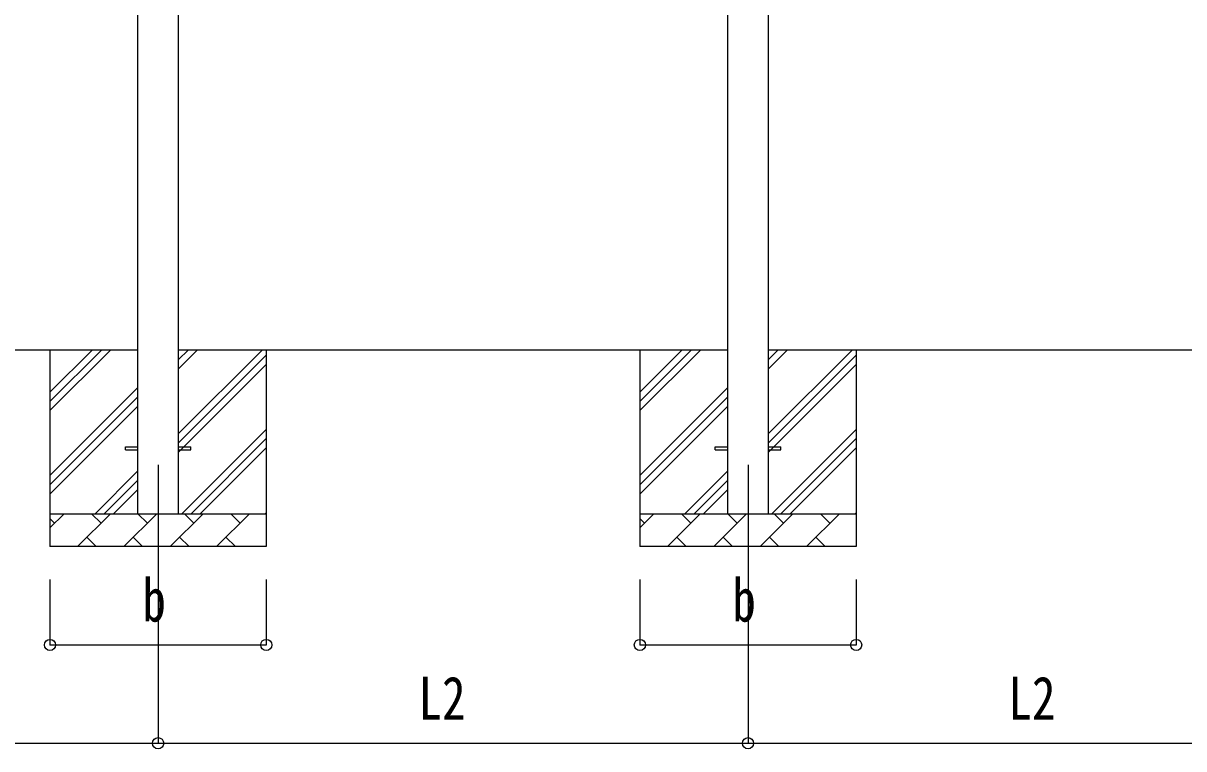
# Model space of a CAD drawing. Units: millimetres, scale not verified. Extents: x -16820 to 16820, y -11880 to 11880.
# Drawn here: x -6122 to -2580, y -5917 to -3703 of the extents above; entities that cross this region are included whole.
import ezdxf
from ezdxf.enums import TextEntityAlignment as Align

# ---------------------------------------------------------------- set-up
doc = ezdxf.new("R2010")
doc.units = ezdxf.units.MM
doc.header["$LTSCALE"] = 50
for name, color, linetype in [('0-3_YKK_12', 2, 'Continuous'), ('0-4_YKK_13', 4, 'Continuous'), ('0-5_YKK_A1', 4, 'Continuous'), ('0-6_YKK_D', 6, 'Continuous')]:
    doc.layers.add(name, color=color, linetype=linetype)
doc.styles.add('ＭＳ ゴシック', font='')
doc.styles.get('ＭＳ ゴシック').set_extended_font_data('MS Gothic')

msp = doc.modelspace()

# ---------------------------------------------------------------- linework, layer by layer
at = {"layer": '0-3_YKK_12'}
for p, q in [((-5710.02, -5050), (-5710.02, -5550)), ((-3910.02, -5050), (-3910.02, -5550))]:
    msp.add_line(p, q, dxfattribs=at)
at = {"layer": '0-4_YKK_13'}
for p, q in [((-5810.02, -4995.5), (-5772.52, -4995.5)), ((-5810.02, -5004.5), (-5810.02, -4995.5)), ((-5810.02, -5004.5), (-5772.52, -5004.5)), ((-5647.52, -4995.5), (-5610.02, -4995.5)), ((-5647.52, -5004.5), (-5610.02, -5004.5)), ((-5610.02, -5004.5), (-5610.02, -4995.5)), ((-4010.02, -4995.5), (-3972.52, -4995.5)), ((-4010.02, -5004.5), (-4010.02, -4995.5)), ((-4010.02, -5004.5), (-3972.52, -5004.5)), ((-3847.52, -4995.5), (-3810.02, -4995.5)), ((-3847.52, -5004.5), (-3810.02, -5004.5)), ((-3810.02, -5004.5), (-3810.02, -4995.5))]:
    msp.add_line(p, q, dxfattribs=at)
at = {"layer": '0-5_YKK_A1'}
for p, q in [((-3972.52, -2351.07), (-3972.52, -5200)), ((-3847.52, -5200), (-3847.52, -2351.07)), ((-5772.52, -2376.78), (-5772.52, -5200)), ((-5647.52, -5200), (-5647.52, -2376.78)), ((-5772.52, -4700), (-7447.52, -4700)), ((-6040.02, -4700), (-6040.02, -5300)), ((-6040.02, -4885.05), (-5854.97, -4700)), ((-6040.02, -4856.77), (-5883.25, -4700)), ((-6040.02, -4828.48), (-5911.53, -4700)), ((-3972.52, -4700), (-5647.52, -4700)), ((-5647.52, -4955.1), (-5392.42, -4700)), ((-5647.52, -4757.11), (-5590.41, -4700)), ((-5647.52, -4728.82), (-5618.69, -4700)), ((-5380.02, -4700), (-5380.02, -5300)), ((-4240.02, -4700), (-4240.02, -5300)), ((-4240.02, -4885.05), (-4054.97, -4700)), ((-4240.02, -4856.77), (-4083.25, -4700)), ((-4240.02, -4828.48), (-4111.53, -4700)), ((-2172.52, -4700), (-3847.52, -4700)), ((-3847.52, -4955.1), (-3592.42, -4700)), ((-3847.52, -4757.11), (-3790.41, -4700)), ((-3847.52, -4728.82), (-3818.69, -4700)), ((-3580.02, -4700), (-3580.02, -5300)), ((-5647.52, -4983.38), (-5380.02, -4715.88)), ((-5647.52, -5011.67), (-5380.02, -4744.17)), ((-3847.52, -4983.38), (-3580.02, -4715.88)), ((-3847.52, -5011.67), (-3580.02, -4744.17)), ((-6040.02, -5083.04), (-5772.52, -4815.54)), ((-4240.02, -5083.04), (-3972.52, -4815.54)), ((-6040.02, -5111.32), (-5772.52, -4843.82)), ((-4240.02, -5111.32), (-3972.52, -4843.82)), ((-6040.02, -5139.61), (-5772.52, -4872.11)), ((-4240.02, -5139.61), (-3972.52, -4872.11)), ((-5637.86, -5200), (-5380.02, -4942.16)), ((-3837.86, -5200), (-3580.02, -4942.16)), ((-5609.57, -5200), (-5380.02, -4970.44)), ((-3809.57, -5200), (-3580.02, -4970.44)), ((-5581.29, -5200), (-5380.02, -4998.73)), ((-3781.29, -5200), (-3580.02, -4998.73)), ((-5902.42, -5200), (-5772.52, -5070.1)), ((-5874.13, -5200), (-5772.52, -5098.38)), ((-4102.42, -5200), (-3972.52, -5070.1)), ((-4074.13, -5200), (-3972.52, -5098.38)), ((-5845.85, -5200), (-5772.52, -5126.67)), ((-4045.85, -5200), (-3972.52, -5126.67)), ((-6040.02, -5200), (-5380.02, -5200)), ((-6040.02, -5242.89), (-5997.12, -5200)), ((-5955.7, -5300), (-5855.7, -5200)), ((-5884.25, -5228.55), (-5912.81, -5200)), ((-5814.28, -5300), (-5714.28, -5200)), ((-5742.83, -5228.55), (-5771.39, -5200)), ((-5672.86, -5300), (-5572.86, -5200)), ((-5601.41, -5228.55), (-5629.97, -5200)), ((-5531.44, -5300), (-5431.44, -5200)), ((-5459.99, -5228.55), (-5488.54, -5200)), ((-5383.3, -5200), (-5380.02, -5196.72)), ((-4240.02, -5200), (-3580.02, -5200)), ((-4240.02, -5242.89), (-4197.12, -5200)), ((-4155.7, -5300), (-4055.7, -5200)), ((-4084.25, -5228.55), (-4112.81, -5200)), ((-4014.28, -5300), (-3914.28, -5200)), ((-3942.83, -5228.55), (-3971.39, -5200)), ((-3872.86, -5300), (-3772.86, -5200)), ((-3801.41, -5228.55), (-3829.97, -5200)), ((-3731.44, -5300), (-3631.44, -5200)), ((-3659.99, -5228.55), (-3688.54, -5200)), ((-3583.3, -5200), (-3580.02, -5196.72)), ((-6025.68, -5228.55), (-6040.02, -5214.21)), ((-4225.68, -5228.55), (-4240.02, -5214.21)), ((-5927.15, -5271.45), (-5898.59, -5300)), ((-5785.73, -5271.45), (-5757.17, -5300)), ((-5644.3, -5271.45), (-5615.75, -5300)), ((-5502.88, -5271.45), (-5474.33, -5300)), ((-4127.15, -5271.45), (-4098.59, -5300)), ((-3985.73, -5271.45), (-3957.17, -5300)), ((-3844.3, -5271.45), (-3815.75, -5300)), ((-3702.88, -5271.45), (-3674.33, -5300)), ((-5380.02, -5300), (-6040.02, -5300)), ((-3580.02, -5300), (-4240.02, -5300))]:
    msp.add_line(p, q, dxfattribs=at)
at = {"layer": '0-6_YKK_D'}
for p, q in [((-6040.02, -5400), (-6040.02, -5601)), ((-5710.02, -5400), (-5710.02, -5901)), ((-5710.02, -5400), (-5710.02, -5901)), ((-5380.02, -5400), (-5380.02, -5601)), ((-4240.02, -5400), (-4240.02, -5601)), ((-3910.02, -5400), (-3910.02, -5901)), ((-3910.02, -5400), (-3910.02, -5901)), ((-3580.02, -5400), (-3580.02, -5601)), ((-6040.02, -5600), (-5380.02, -5600)), ((-4240.02, -5600), (-3580.02, -5600)), ((-7510.02, -5900), (-5710.02, -5900)), ((-5710.02, -5900), (-3910.02, -5900)), ((-3910.02, -5900), (-2110.02, -5900))]:
    msp.add_line(p, q, dxfattribs=at)
for centre in [(-6040.02, -5600), (-5380.02, -5600), (-4240.02, -5600), (-3580.02, -5600), (-5710.02, -5900), (-5710.02, -5900), (-3910.02, -5900), (-3910.02, -5900)]:
    msp.add_circle(centre, 17, dxfattribs=at)

# ---------------------------------------------------------------- texts
at = {"layer": '0-6_YKK_D', "style": 'ＭＳ ゴシック', "width": 0.8}
for s, p in [('b', (-5758.02, -5568)), ('b', (-3958.02, -5568)), ('L2', (-4915.62, -5868)), ('L2', (-3115.62, -5868))]:
    msp.add_text(s, height=132, dxfattribs=at).set_placement(p, align=Align.BOTTOM_LEFT)

doc.saveas('drawing.dxf')
